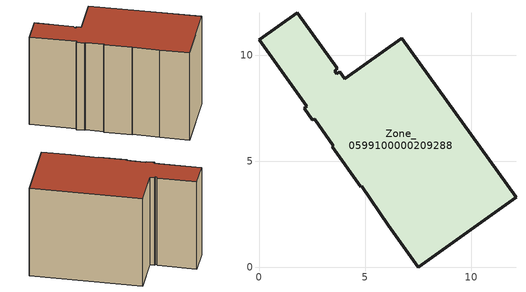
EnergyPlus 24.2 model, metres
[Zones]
Zone_0599100000209288
 floor ground (C_G): 6.09,1.98 4.83,3.84 4.79,3.8 3.44,5.68 3.51,5.73 2.64,6.98 2.52,6.97 2.13,7.51 2.25,7.6 0,10.73 1.8,12.01 3.68,9.38 3.58,9.25 3.66,9.12 3.79,9.22 4.04,8.88 6.72,10.8 12.11,3.3 7.51,0 z0
 wall outside (C_F): 3.68,9.38 1.8,12.01 0,10.73 2.25,7.6 2.13,7.51 2.52,6.97 2.64,6.98 3.51,5.73 3.44,5.68 4.79,3.8 4.83,3.84 6.09,1.98 7.51,0 12.11,3.3 6.72,10.8 4.04,8.88 3.79,9.22 3.66,9.12 3.58,9.25 3.68,9.38 z0:8.25
 roof outside (C_R): 4.79,3.8 4.83,3.84 6.09,1.98 7.51,0 12.11,3.3 6.72,10.8 4.04,8.88 3.79,9.22 3.66,9.12 3.58,9.25 3.68,9.38 1.8,12.01 0,10.73 2.25,7.6 2.13,7.51 2.52,6.97 2.64,6.98 3.51,5.73 3.44,5.68 z8.25
[BUILDING]
Pand.0599100000209288: North Axis=0; Terrain=City; Loads Convergence Tolerance Value=0.04; Temperature Convergence Tolerance Value=0.4; Solar Distribution=FullExterior; Maximum Number of Warmup Days=25; Minimum Number of Warmup Days=1
[Site:Location]
Rotterdam.The.Hague.AP_ZH_NLD Design_Conditions: Latitude=51.96; Longitude=4.45; Time Zone=1; Elevation=-4.5
[SITE:GROUNDTEMPERATURE:BUILDINGSURFACE]
18, 18, 18, 18, 18, 18, 18, 18, 18, 18, 18, 18
[MATERIAL] Thermal Absorptance=0.9; Solar Absorptance=0.7; Visible Absorptance=0.7
Name | Roughness | Thickness | Conductivity | Density | Specific Heat
G.TC.1975-1991 | MediumSmooth | 0.15 | 0.288461 | 540 | 1210
F.TC.1975-1991 | Rough | 0.3 | 0.230769 | 1920 | 840
R.TC.1975-1991 | MediumRough | 0.2 | 0.153846 | 1500 | 1000
[CONSTRUCTION]
C_G: G.TC.1975-1991
C_F: F.TC.1975-1991
C_R: R.TC.1975-1991
[ZONE]
Zone_0599100000209288: Type=1; Multiplier=1; Ceiling Height=Autocalculate; Volume=Autocalculate; Floor Area=autocalculate; Part of Total Floor Area=Yes
[ZONEINFILTRATION:DESIGNFLOWRATE]
Infil_Zone_0599100000209288: Zone or ZoneList or Space or SpaceList=Zone_0599100000209288; Schedule=AlwaysOn; Design Flow Rate Calculation Method=Flow/Area; Flow Rate per Floor Area=0.003; Constant Term Coefficient=1; Temperature Term Coefficient=0; Velocity Term Coefficient=0; Velocity Squared Term Coefficient=0
[HVACTEMPLATE:ZONE:IDEALLOADSAIRSYSTEM]
Zone_0599100000209288: Maximum Heating Supply Air Temperature=50; Minimum Cooling Supply Air Temperature=13; Maximum Heating Supply Air Humidity Ratio=0.0156; Minimum Cooling Supply Air Humidity Ratio=0.0077; Heating Limit=NoLimit; Cooling Limit=NoLimit; Dehumidification Control Type=ConstantSensibleHeatRatio; Cooling Sensible Heat Ratio=0.7; Dehumidification Setpoint=60; Humidification Control Type=None; Humidification Setpoint=30; Outdoor Air Method=None; Outdoor Air Flow Rate per Person=0.00944; Outdoor Air Flow Rate per Zone Floor Area=0; Outdoor Air Flow Rate per Zone=0; Demand Controlled Ventilation Type=None; Outdoor Air Economizer Type=NoEconomizer; Heat Recovery Type=None; Sensible Heat Recovery Effectiveness=0.7; Latent Heat Recovery Effectiveness=0.65
[ZONECONTROL:THERMOSTAT]
ThermostatControl_Zone_0599100000209288: Zone or ZoneList=Zone_0599100000209288; Control Type Schedule=DualSetpointControlType; Control 1=Thermostat_Zone_0599100000209288; Temperature Difference Between Cutout And Setpoint=0
[THERMOSTATSETPOINT:DUALSETPOINT]
Thermostat_Zone_0599100000209288: Heating Setpoint Temperature Schedule=HeatingSetpoint_Zone_0599100000209288; Cooling Setpoint Temperature Schedule=CoolingSetpoint_Zone_0599100000209288
[SCHEDULE:COMPACT]
HeatingSetpoint_Zone_0599100000209288: Through: 12/31, For: AllDays, Until: 24:00, 21
CoolingSetpoint_Zone_0599100000209288: Through: 12/31, For: AllDays, Until: 24:00, 24
DualSetpointControlType: Through: 12/31, For: AllDays, Until: 24:00, 4
AlwaysOn: Through: 12/31, For: AllDays, Until: 24:00, 1
